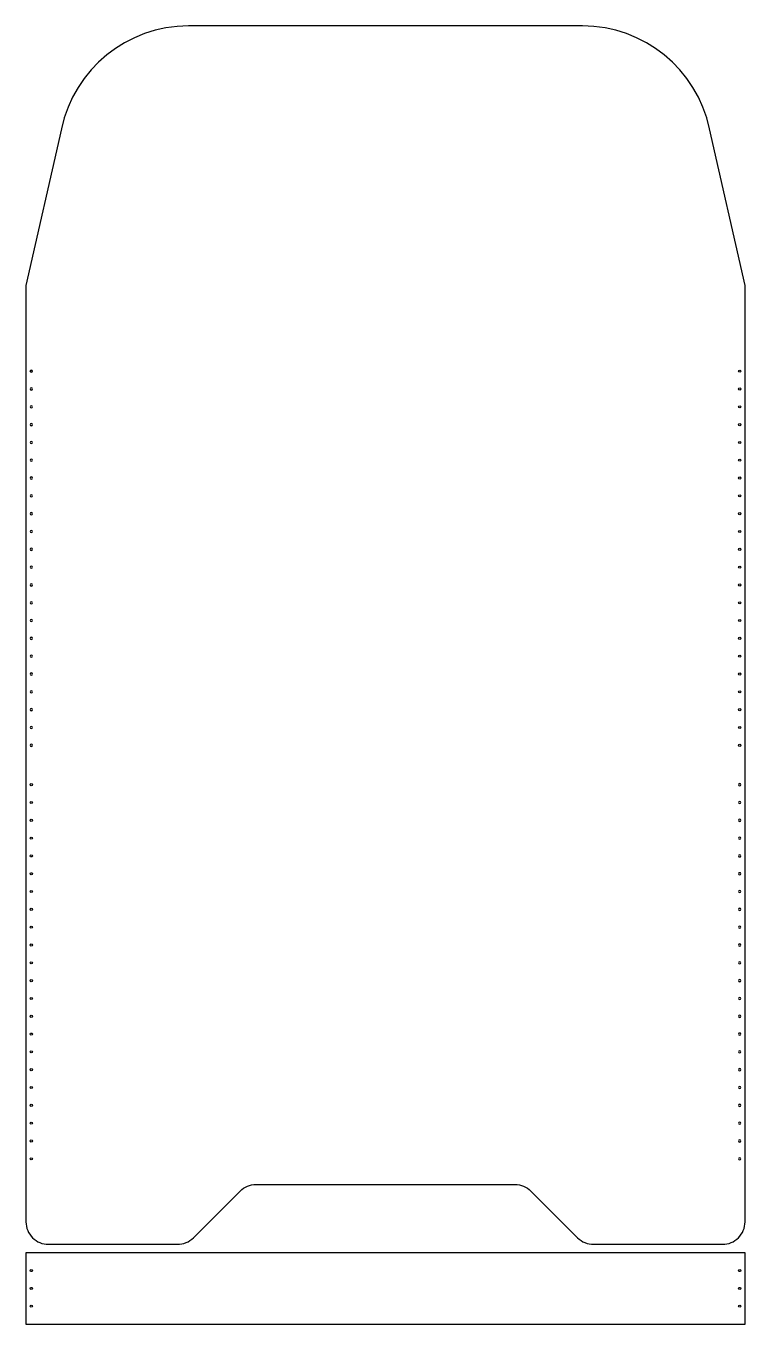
# Model space of a CAD drawing. Extents: x 2608 to 3013, y 1133 to 1864.
import ezdxf

# ---------------------------------------------------------------- set-up
doc = ezdxf.new("R2010")
doc.units = 0
doc.header["$MEASUREMENT"] = 0
doc.layers.get('0').update_dxf_attribs({"linetype": 'CONTINUOUS'})

# ---------------------------------------------------------------- blocks, each defined once
blk = doc.blocks.new('*U55')
blk.add_circle((0, 0), 0.6)
blk = doc.blocks.new('*U56')
at = {"color": 0, "linetype": 'ByBlock', "lineweight": -2, "transparency": 16777216, "rotation": 270}
for p in [(2610.56, 1436.68), (2610.56, 1426.64), (2610.56, 1416.6), (2610.56, 1406.56), (2610.56, 1396.53), (2610.56, 1386.49), (2610.56, 1376.45), (2610.56, 1366.41), (2610.56, 1356.37), (2610.56, 1346.34), (2610.56, 1336.3), (2610.56, 1326.26), (2610.56, 1316.22), (2610.56, 1306.18), (2610.56, 1296.15), (2610.56, 1286.11), (2610.56, 1276.07), (2610.56, 1266.03), (2610.56, 1255.99), (2610.56, 1245.96), (2610.56, 1235.92), (2610.56, 1225.88)]:
    blk.add_blockref('*U55', p, dxfattribs=at)
blk = doc.blocks.new('*U57')
blk.add_circle((0, 0), 0.6)
blk = doc.blocks.new('*U59')
at = {"color": 0, "linetype": 'ByBlock', "lineweight": -2, "transparency": 16777216, "rotation": 270}
for p in [(2610.56, 1436.68), (2610.56, 1426.64), (2610.56, 1416.6), (2610.56, 1406.56), (2610.56, 1396.53), (2610.56, 1386.49), (2610.56, 1376.45), (2610.56, 1366.41), (2610.56, 1356.37), (2610.56, 1346.34), (2610.56, 1336.3), (2610.56, 1326.26), (2610.56, 1316.22), (2610.56, 1306.18), (2610.56, 1296.15), (2610.56, 1286.11), (2610.56, 1276.07), (2610.56, 1266.03), (2610.56, 1255.99), (2610.56, 1245.96), (2610.56, 1235.92), (2610.56, 1225.88)]:
    blk.add_blockref('*U57', p, dxfattribs=at)
blk = doc.blocks.new('*U60')
blk.add_circle((0, 0), 0.6)
blk = doc.blocks.new('*U62')
at = {"color": 0, "linetype": 'ByBlock', "lineweight": -2, "transparency": 16777216, "rotation": 270}
for p in [(2610.56, 1436.68), (2610.56, 1426.64), (2610.56, 1416.6), (2610.56, 1406.56), (2610.56, 1396.53), (2610.56, 1386.49), (2610.56, 1376.45), (2610.56, 1366.41), (2610.56, 1356.37), (2610.56, 1346.34), (2610.56, 1336.3), (2610.56, 1326.26), (2610.56, 1316.22), (2610.56, 1306.18), (2610.56, 1296.15), (2610.56, 1286.11), (2610.56, 1276.07), (2610.56, 1266.03), (2610.56, 1255.99), (2610.56, 1245.96), (2610.56, 1235.92), (2610.56, 1225.88)]:
    blk.add_blockref('*U60', p, dxfattribs=at)
blk = doc.blocks.new('*U63')
blk.add_circle((0, 0), 0.6)
blk = doc.blocks.new('*U64')
at = {"color": 0, "linetype": 'ByBlock', "lineweight": -2, "transparency": 16777216, "rotation": 270}
for p in [(2610.56, 1436.68), (2610.56, 1426.64), (2610.56, 1416.6), (2610.56, 1406.56), (2610.56, 1396.53), (2610.56, 1386.49), (2610.56, 1376.45), (2610.56, 1366.41), (2610.56, 1356.37), (2610.56, 1346.34), (2610.56, 1336.3), (2610.56, 1326.26), (2610.56, 1316.22), (2610.56, 1306.18), (2610.56, 1296.15), (2610.56, 1286.11), (2610.56, 1276.07), (2610.56, 1266.03), (2610.56, 1255.99), (2610.56, 1245.96), (2610.56, 1235.92), (2610.56, 1225.88)]:
    blk.add_blockref('*U63', p, dxfattribs=at)

msp = doc.modelspace()

# ---------------------------------------------------------------- linework, layer by layer
for p, q in [((2607.56, 1717.93), (2607.56, 1190.39)), ((3012.56, 1190.39), (3012.56, 1717.93))]:
    msp.add_line(p, q)
for points in [[(3012.56, 1717.93), (2992.59, 1806.26, 0.354119), (2921.06, 1864.18), (2699.06, 1864.18, 0.354119), (2627.53, 1806.26), (2607.56, 1717.93)], [(2607.56, 1190.39, 0.414214), (2620.27, 1177.68), (2692.86, 1177.68, 0.198912), (2701.85, 1181.4), (2728.15, 1207.7, -0.198912), (2737.14, 1211.43), (2882.98, 1211.43, -0.198912), (2891.97, 1207.7), (2918.27, 1181.4, 0.198912), (2927.26, 1177.68), (2999.85, 1177.68, 0.414214), (3012.56, 1190.39)]]:
    msp.add_lwpolyline(points, format="xyb")
msp.add_lwpolyline([(2607.56, 1172.92), (2607.56, 1132.77), (3012.56, 1132.77), (3012.56, 1172.92)], close=True)
for centre, radius in [((2610.56, 1669.67), 0.55), ((3009.56, 1669.67), 0.55), ((2610.56, 1162.88), 0.6), ((3009.56, 1162.88), 0.6), ((2610.56, 1152.85), 0.6), ((3009.56, 1152.85), 0.6), ((2610.56, 1142.81), 0.6), ((3009.56, 1142.81), 0.6)]:
    msp.add_circle(centre, radius)

# ---------------------------------------------------------------- block references
at = {"xscale": -1, "rotation": 180}
msp.add_blockref('*U59', (0, 2895.55), dxfattribs=at)
at = {"rotation": 180}
msp.add_blockref('*U64', (5620.12, 2895.55), dxfattribs=at)
msp.add_blockref('*U56', (0, 0))
at = {"xscale": -1}
msp.add_blockref('*U62', (5620.12, 0), dxfattribs=at)

doc.saveas('drawing.dxf')
